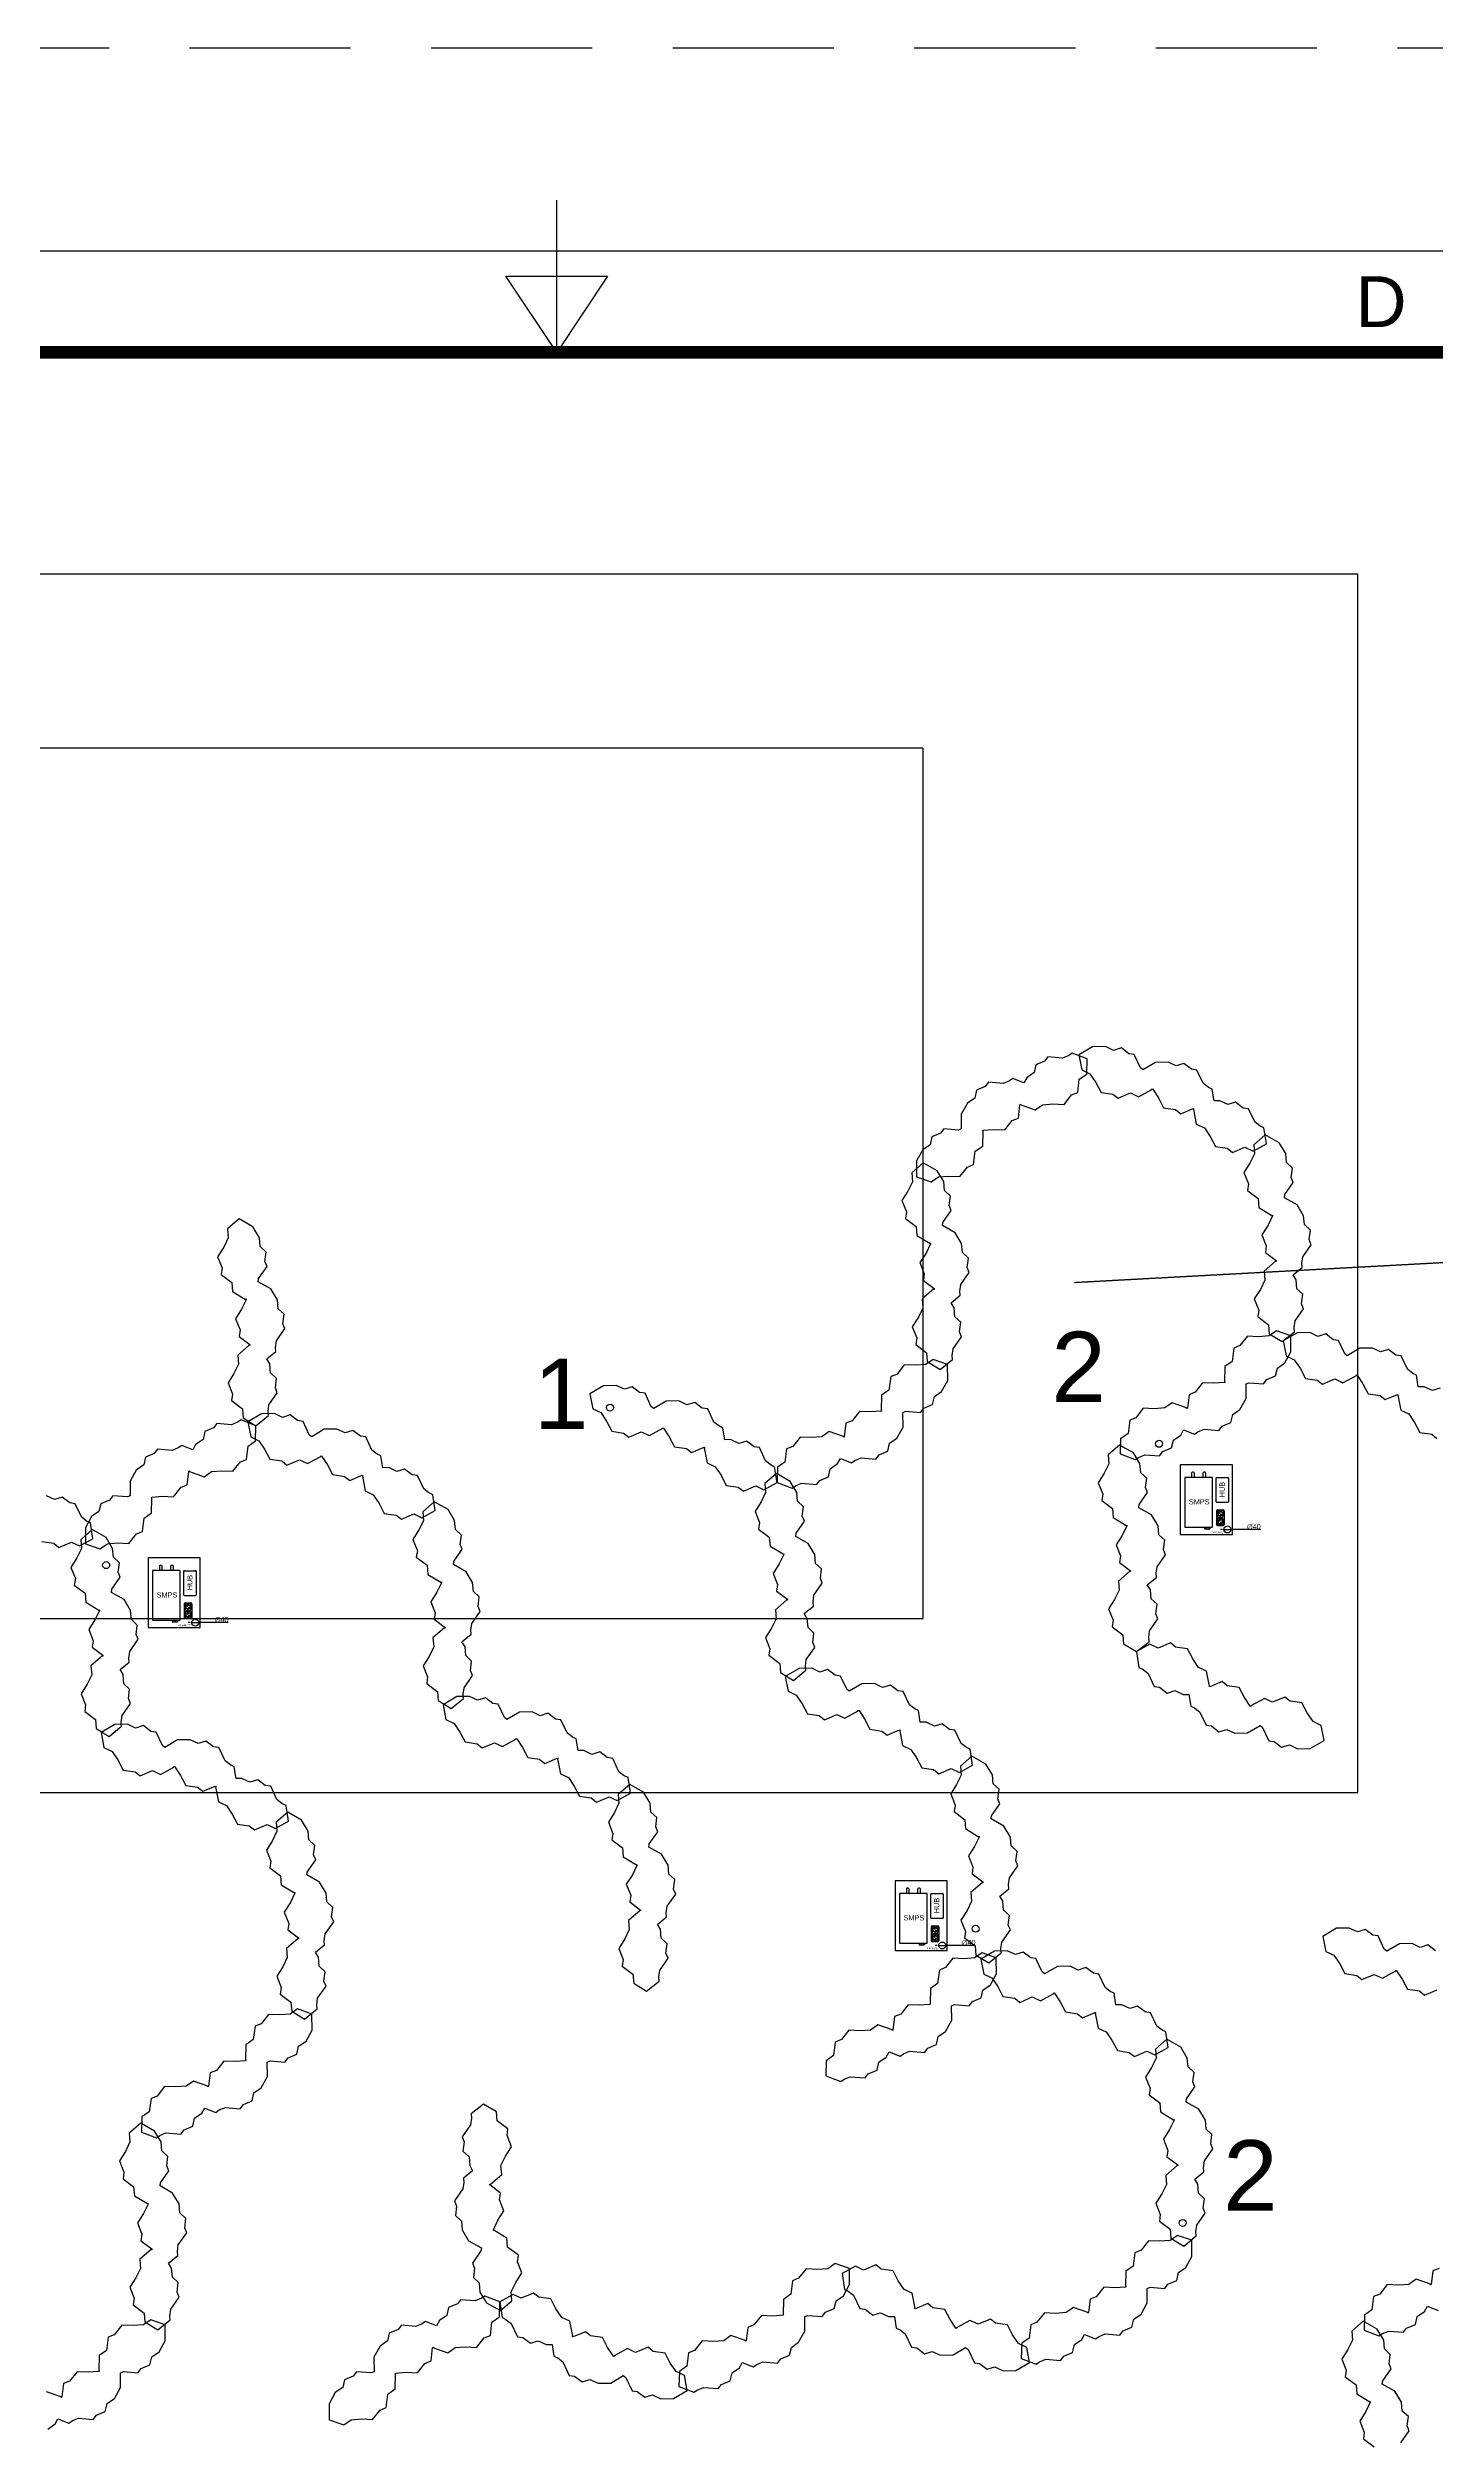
# Model space of a CAD drawing. Header units: millimetres. Extents: x -9372 to 300256, y -58520 to 166772.
# Drawn here: x 19403 to 27378, y 63398 to 77142 of the extents above; entities that cross this region are included whole.
import ezdxf
from ezdxf.enums import TextEntityAlignment as Align

# ---------------------------------------------------------------- set-up
doc = ezdxf.new("R2010")
doc.units = ezdxf.units.MM
doc.linetypes.add('HIDDEN', pattern=[9.525, 6.35, -3.175])
doc.linetypes.add('HIDDEN2', pattern=[0.1875, 0.125, -0.0625])
for name, color, linetype in [('2-몰탈', 9, 'Continuous'), ('Cont_07', 7, 'Continuous'), ('Cont_08', 7, 'Continuous'), ('Cont_1_1', 7, 'Continuous'), ('Layout01', 3, 'Continuous'), ('SMPS 박스', 7, 'Continuous'), ('타공홀', 1, 'Continuous')]:
    doc.layers.add(name, color=color, linetype=linetype)
doc.layers.add('Outline01', color=5, linetype='HIDDEN', plot=False)
doc.styles.add('AW01', font='GulimChe.ttf')
doc.styles.get("Standard").update_dxf_attribs({"font": 'ARIAL.TTF'})
doc.dimstyles.new('ARTware', dxfattribs={"dimtxt": 30, "dimasz": 10, "dimexe": 1.25, "dimexo": 10, "dimtad": 1, "dimtxsty": 'Standard', "dimcen": 2.5, "dimclrt": 1, "dimadec": 0, "dimazin": 0, "dimtfac": 1, "dimtmove": 0, "dimatfit": 3, "dimfxl": 1, "dimarcsym": 0})

# ---------------------------------------------------------------- blocks, each defined once
blk = doc.blocks.new('TEMPLATE_AW_A3_04')
at = {"layer": 'Layout01'}
for p, q in [((214.5, 285), (214.5, 291)), ((15.5, 289), (413.5, 289))]:
    blk.add_line(p, q, dxfattribs=at)
blk.add_lwpolyline([(216.5, 288), (214.5, 285), (212.5, 288)], close=True, dxfattribs=at)
at = {"layer": 'Layout01', "const_width": 0.5}
blk.add_lwpolyline([(19.5, 285), (409.5, 285), (409.5, 12), (19.5, 12)], close=True, dxfattribs=at)
at = {"layer": 'Outline01'}
blk.add_lwpolyline([(0, 297), (420, 297), (420, 0), (0, 0)], close=True, dxfattribs=at)
at = {"layer": 'Layout01'}
blk.add_text('D', height=2, dxfattribs=at).set_placement((247, 287), align=Align.MIDDLE_CENTER)
at = {"layer": 'Layout01', "color": 2, "style": 'AW01', "width": 0.8}
for tag, p in [('DWG_DATE', (303.5, 37)), ('CHECKED_DATE', (303.5, 28)), ('APPROVED_DATE', (303.5, 19))]:
    blk.add_attdef(tag, text='', height=1.8, dxfattribs=at).set_placement(p, align=Align.MIDDLE_RIGHT)
at = {"layer": 'Layout01', "color": 2, "style": 'AW01'}
for tag, height, p in [('PROJECT1', 2.5, (382, 36)), ('PROJECT2', 2.5, (382, 33)), ('TITLE1', 2.5, (382, 27)), ('SCALE', 2.2, (349.5, 24)), ('TITLE2', 2.5, (382, 24)), ('REV', 2.2, (349.5, 15)), ('SHEET', 2.2, (404.5, 15))]:
    blk.add_attdef(tag, text='', height=height, dxfattribs=at).set_placement(p, align=Align.MIDDLE_CENTER)
for tag, height, p in [('DRAWN_NAME', 2.2, (276.5, 33)), ('CHECKED_NAME', 2.2, (276.5, 24)), ('CUSTOMER', 2.2, (306.5, 24)), ('APPROVED_NAME', 2.2, (276.5, 15)), ('DRAWING_NO', 2.5, (359.5, 15))]:
    blk.add_attdef(tag, text='', height=height, dxfattribs=at).set_placement(p, align=Align.MIDDLE_LEFT)
blk = doc.blocks.new('바닥')
at = {"layer": '2-몰탈', "color": 1, "linetype": 'HIDDEN2', "ltscale": 3}
blk.add_line((250655.5, -5354.4), (242793.2, -5779.6), dxfattribs=at)
at = {"layer": '2-몰탈', "color": 8, "linetype": 'HIDDEN2', "ltscale": 3}
for points in [[(244424.2, -8708.1), (244424.2, -1708.1), (232424.2, -1708.1), (232424.2, -8708.1)], [(241924.2, -7708.1), (241924.2, -2708.1), (234924.2, -2708.1), (234924.2, -7708.1)]]:
    blk.add_lwpolyline(points, close=True, dxfattribs=at)
blk = doc.blocks.new('*D6')
at = {"layer": 'Defpoints', "color": 0}
for p in [(-626, 14916), (-586, 14916)]:
    blk.add_point(p, dxfattribs=at)
at = {"layer": 'SMPS 박스', "color": 0, "lineweight": -2}
for p, q in [((-636, 14916), (-646, 14916)), ((-626, 14916), (-586, 14916)), ((-416, 14916), (-576, 14916))]:
    blk.add_line(p, q, dxfattribs=at)
at = {"layer": 'SMPS 박스', "color": 0}
for points in [[(-636, 14918), (-636, 14914), (-626, 14916)], [(-576, 14918), (-576, 14914), (-586, 14916)]]:
    blk.add_solid(points, dxfattribs=at)
at = {"layer": 'SMPS 박스', "color": 1, "insert": (-454, 14932), "char_height": 30, "attachment_point": 5, "rotation": 359.9745}
blk.add_mtext('∅40', dxfattribs=at)
blk = doc.blocks.new('SMPS 박스')
at = {"layer": 'SMPS 박스'}
for p, q in [((-673.286, 15209.107), (-673.286, 15077.259)), ((-668.286, 15214.107), (-603.459, 15214.107)), ((-598.459, 15077.259), (-598.459, 15209.107)), ((-668.588, 15023.482), (-668.588, 14944.543)), ((-668.286, 15072.259), (-603.459, 15072.259)), ((-663.588, 15028.482), (-630.403, 15028.482)), ((-663.588, 15020.482), (-663.588, 14992.013)), ((-658.588, 15025.482), (-635.403, 15025.482)), ((-658.588, 14987.013), (-635.403, 14987.013)), ((-658.588, 14981.013), (-635.403, 14981.013)), ((-630.403, 15020.482), (-630.403, 14992.013)), ((-625.403, 15023.482), (-625.403, 14944.543)), ((-737.842, 14929.539), (-737.842, 14920.447)), ((-737.842, 14929.539), (-707.842, 14929.539)), ((-737.842, 14920.447), (-707.842, 14920.447)), ((-727.842, 14929.539), (-727.842, 14920.447)), ((-717.842, 14929.539), (-717.842, 14920.447)), ((-707.842, 14929.539), (-707.842, 14920.447)), ((-663.588, 14976.013), (-663.588, 14947.543)), ((-663.588, 14939.543), (-630.403, 14939.543)), ((-658.588, 14942.543), (-635.403, 14942.543)), ((-630.403, 14976.013), (-630.403, 14947.543))]:
    blk.add_line(p, q, dxfattribs=at)
for points in [[(-877.107, 15287.055), (-877.107, 14887.055), (-577.107, 14887.055), (-577.107, 15287.055)], [(-851.49, 15214.539), (-851.49, 14929.539), (-691.49, 14929.539), (-691.49, 15214.539)]]:
    blk.add_lwpolyline(points, close=True, dxfattribs=at)
for points in [[(-804.954, 15246.593), (-802.478, 15246.593, -0.414213562), (-797.478, 15241.593), (-797.478, 15214.539), (-809.954, 15214.539), (-809.954, 15241.593, -0.414213562)], [(-737.724, 15246.593, -0.414213562), (-732.724, 15241.593), (-732.724, 15214.539), (-745.2, 15214.539), (-745.2, 15241.593, -0.414213562), (-740.2, 15246.593)]]:
    blk.add_lwpolyline(points, format="xyb", close=True, dxfattribs=at)
for centre, radius in [((-646.995, 15006.247), 13.266), ((-646.995, 15006.247), 12.266), ((-650.719, 15011.255), 2.279), ((-642.593, 15001.46), 2.279), ((-646.995, 14961.162), 13.266), ((-646.995, 14961.162), 12.266), ((-650.719, 14966.17), 2.279), ((-642.593, 14956.375), 2.279)]:
    blk.add_circle(centre, radius, dxfattribs=at)
at = {"layer": 'SMPS 박스', "color": 5}
blk.add_circle((-606.083, 14915.866), 20, dxfattribs=at)
at = {"layer": 'SMPS 박스'}
for centre, start, end in [((-668.286, 15209.107), 90, 180), ((-603.459, 15209.107), 0, 90), ((-668.286, 15077.259), 180, 270), ((-663.588, 15023.482), 90, 180), ((-658.588, 15020.482), 90, 180), ((-658.588, 14992.013), 180, 270), ((-658.588, 14976.013), 90, 180), ((-635.403, 15020.482), 0, 90), ((-635.403, 14992.013), 270, 0), ((-635.403, 14976.013), 0, 90), ((-630.403, 15023.482), 0, 90), ((-603.459, 15077.259), 270, 0), ((-663.588, 14944.543), 180, 270), ((-658.588, 14947.543), 180, 270), ((-635.403, 14947.543), 270, 0), ((-630.403, 14944.543), 270, 0)]:
    blk.add_arc(centre, 5, start, end, dxfattribs=at)
at = {"layer": 'SMPS 박스', "insert": (-652.063, 15101.222), "char_height": 30, "width": 7.09247, "attachment_point": 1, "rotation": 90}
blk.add_mtext('HUB', dxfattribs=at)
at = {"layer": 'SMPS 박스', "attachment_point": 1}
for s, insert, char_height, width in [('SMPS', (-827.79, 15089.919), 30, 7.09247), ('L', (-733.529, 14926.015), 2.5, 7.09247), ('N', (-723.529, 14926.015), 2.5, 7.09247), ('FG', (-714.981, 14926.015), 2.5, 7.09247), ('{\\C5;40 \\fISOCPEUR|b0|i0|c0|p34;%%C\\fArial|b0|i0|c0|p34; \\fGulim|b0|i0|c129|p50;타공홀}', (-702.386, 14904.943), 10, 131.77072)]:
    blk.add_mtext(s, dxfattribs=dict(at, insert=insert, char_height=char_height, width=width))
at = {"layer": 'SMPS 박스'}
dim = blk.add_diameter_dim_2p(p1=(-626.083, 14915.875), p2=(-586.083, 14915.857), dimstyle='ARTware', dxfattribs=at)
dim.commit()
dim.dimension.update_dxf_attribs({"geometry": '*D6', "text_midpoint": (-454.277, 14915.798), "dimtype": 131})

msp = doc.modelspace()

# ---------------------------------------------------------------- linework, layer by layer
at = {"layer": 'Cont_07', "color": 56}
for points in [[(26364, 69890), (26358, 69853), (26420, 69806), (26424, 69754), (26499, 69709), (26570, 69766), (26568, 69790), (26573, 69829), (26622, 69898), (26610, 69927), (26617, 69981), (26583, 70012), (26578, 70064), (26561, 70092), (26614, 70135), (26612, 70159), (26617, 70197), (26665, 70266), (26654, 70295), (26661, 70349), (26626, 70381), (26622, 70432), (26584, 70495), (26512, 70536), (26514, 70554), (26562, 70623), (26551, 70652), (26557, 70706), (26523, 70738), (26519, 70789), (26481, 70851), (26401, 70897), (26335, 70839), (26339, 70788), (26313, 70734), (26279, 70680), (26304, 70615), (26299, 70578), (26360, 70531), (26365, 70480), (26439, 70434), (26442, 70436), (26443, 70431), (26417, 70378), (26382, 70323), (26407, 70259), (26402, 70221), (26464, 70175), (26464, 70169), (26461, 70171), (26395, 70114), (26399, 70063), (26373, 70009), (26338, 69954)], [(25657, 69272), (25622, 69258), (25613, 69181), (25570, 69151), (25568, 69064), (25654, 69031), (25673, 69044), (25709, 69059), (25793, 69052), (25812, 69077), (25862, 69098), (25873, 69143), (25915, 69172), (25931, 69202), (25995, 69178), (26014, 69191), (26050, 69206), (26134, 69199), (26153, 69223), (26203, 69244), (26214, 69290), (26256, 69319), (26291, 69383), (26291, 69467), (26307, 69473), (26391, 69466), (26410, 69491), (26461, 69512), (26471, 69557), (26513, 69587), (26549, 69651), (26548, 69742), (26465, 69771), (26423, 69742), (26363, 69737), (26299, 69740), (26256, 69686), (26220, 69672), (26211, 69595), (26168, 69566), (26166, 69478), (26170, 69477), (26166, 69474), (26106, 69470), (26041, 69472), (25999, 69418), (25963, 69404), (25954, 69327), (25949, 69324), (25949, 69328), (25867, 69357), (25824, 69328), (25765, 69323), (25700, 69326)], [(25526, 68109), (25521, 68071), (25582, 68025), (25587, 67973), (25661, 67928), (25733, 67985), (25731, 68009), (25736, 68047), (25784, 68117), (25772, 68145), (25779, 68200), (25745, 68231), (25741, 68283), (25723, 68311), (25776, 68354), (25774, 68378), (25780, 68416), (25828, 68485), (25816, 68514), (25823, 68568), (25789, 68600), (25785, 68651), (25747, 68714), (25674, 68755), (25676, 68773), (25725, 68842), (25713, 68871), (25720, 68925), (25686, 68956), (25681, 69008), (25644, 69070), (25564, 69115), (25498, 69058), (25502, 69007), (25476, 68953), (25441, 68898), (25467, 68834), (25461, 68797), (25523, 68750), (25527, 68699), (25602, 68653), (25605, 68655), (25605, 68650), (25579, 68596), (25544, 68542), (25570, 68478), (25564, 68440), (25626, 68393), (25626, 68388), (25623, 68390), (25557, 68333), (25561, 68282), (25535, 68228), (25501, 68173)], [(25886, 67954), (25856, 67978), (25785, 67948), (25738, 67970), (25661, 67928), (25675, 67837), (25697, 67827), (25728, 67803), (25763, 67727), (25794, 67723), (25838, 67690), (25882, 67704), (25929, 67681), (25962, 67682), (25973, 67615), (25994, 67605), (26025, 67581), (26061, 67505), (26092, 67501), (26135, 67467), (26180, 67481), (26226, 67459), (26299, 67461), (26371, 67503), (26385, 67492), (26421, 67416), (26452, 67412), (26495, 67379), (26540, 67392), (26587, 67370), (26659, 67372), (26739, 67418), (26722, 67504), (26676, 67526), (26642, 67576), (26612, 67633), (26544, 67643), (26514, 67667), (26443, 67637), (26396, 67659), (26319, 67617), (26320, 67613), (26315, 67615), (26281, 67665), (26252, 67722), (26183, 67732), (26153, 67756), (26082, 67726), (26078, 67728), (26081, 67729), (26064, 67815), (26018, 67837), (25984, 67887), (25954, 67944)]]:
    msp.add_lwpolyline(points, close=True, dxfattribs=at)
at = {"layer": 'Cont_07', "color": 55}
for points in [[(24398, 69730), (24392, 69692), (24454, 69645), (24458, 69594), (24533, 69549), (24604, 69606), (24602, 69630), (24608, 69668), (24656, 69737), (24644, 69766), (24651, 69820), (24617, 69852), (24613, 69903), (24595, 69932), (24648, 69975), (24646, 69998), (24651, 70037), (24700, 70106), (24688, 70135), (24695, 70189), (24660, 70221), (24656, 70272), (24618, 70334), (24546, 70376), (24548, 70393), (24596, 70463), (24585, 70491), (24592, 70545), (24557, 70577), (24553, 70629), (24515, 70691), (24435, 70736), (24369, 70679), (24373, 70628), (24347, 70574), (24313, 70519), (24338, 70455), (24333, 70417), (24394, 70371), (24399, 70319), (24473, 70274), (24476, 70276), (24477, 70271), (24451, 70217), (24416, 70163), (24441, 70099), (24436, 70061), (24498, 70014), (24498, 70009), (24495, 70011), (24429, 69954), (24433, 69902), (24407, 69849), (24372, 69794)], [(23685, 69107), (23650, 69093), (23640, 69016), (23598, 68987), (23596, 68900), (23681, 68867), (23701, 68880), (23736, 68895), (23821, 68888), (23840, 68912), (23890, 68933), (23900, 68979), (23943, 69008), (23959, 69038), (24022, 69013), (24042, 69027), (24078, 69041), (24162, 69034), (24181, 69059), (24231, 69080), (24241, 69125), (24284, 69155), (24319, 69218), (24318, 69302), (24335, 69309), (24419, 69302), (24438, 69326), (24488, 69347), (24499, 69393), (24541, 69422), (24576, 69486), (24575, 69578), (24493, 69607), (24450, 69577), (24391, 69573), (24326, 69576), (24283, 69521), (24248, 69508), (24238, 69431), (24196, 69401), (24194, 69314), (24197, 69312), (24193, 69310), (24133, 69305), (24069, 69308), (24026, 69254), (23991, 69240), (23981, 69163), (23977, 69160), (23977, 69164), (23894, 69192), (23852, 69163), (23792, 69159), (23728, 69161)], [(23371, 68873), (23401, 68850), (23472, 68880), (23519, 68858), (23596, 68900), (23581, 68990), (23560, 69000), (23529, 69024), (23493, 69101), (23463, 69105), (23419, 69138), (23375, 69124), (23328, 69146), (23294, 69145), (23284, 69212), (23263, 69223), (23232, 69246), (23196, 69323), (23165, 69327), (23122, 69360), (23077, 69346), (23031, 69368), (22958, 69367), (22886, 69324), (22871, 69335), (22836, 69412), (22805, 69416), (22761, 69449), (22717, 69435), (22670, 69457), (22597, 69456), (22518, 69409), (22535, 69323), (22581, 69301), (22615, 69252), (22645, 69194), (22713, 69184), (22743, 69161), (22814, 69191), (22861, 69169), (22938, 69211), (22937, 69214), (22942, 69212), (22975, 69163), (23005, 69105), (23074, 69095), (23103, 69072), (23175, 69102), (23179, 69100), (23176, 69098), (23193, 69012), (23239, 68990), (23273, 68941), (23303, 68883)]]:
    msp.add_lwpolyline(points, close=True, dxfattribs=at)
at = {"layer": 'Cont_07', "color": 51}
for points in [[(20464, 69407), (20459, 69370), (20521, 69323), (20525, 69272), (20599, 69226), (20671, 69284), (20669, 69307), (20674, 69346), (20722, 69415), (20711, 69444), (20718, 69498), (20683, 69530), (20679, 69581), (20662, 69610), (20714, 69652), (20712, 69676), (20718, 69714), (20766, 69784), (20754, 69812), (20761, 69867), (20727, 69898), (20723, 69950), (20685, 70012), (20612, 70053), (20614, 70071), (20663, 70140), (20651, 70169), (20658, 70223), (20624, 70255), (20619, 70306), (20582, 70369), (20502, 70414), (20436, 70357), (20440, 70305), (20414, 70251), (20379, 70197), (20405, 70133), (20399, 70095), (20461, 70048), (20465, 69997), (20540, 69951), (20543, 69954), (20543, 69949), (20517, 69895), (20482, 69840), (20508, 69776), (20502, 69738), (20564, 69692), (20565, 69687), (20561, 69689), (20495, 69631), (20499, 69580), (20473, 69526), (20439, 69472)], [(20510, 69018), (20545, 69032), (20555, 69109), (20597, 69139), (20599, 69226), (20514, 69259), (20494, 69246), (20459, 69231), (20374, 69238), (20355, 69214), (20305, 69193), (20295, 69147), (20252, 69118), (20236, 69088), (20173, 69113), (20153, 69099), (20117, 69084), (20033, 69092), (20014, 69067), (19964, 69046), (19954, 69001), (19911, 68971), (19876, 68907), (19877, 68824), (19860, 68817), (19776, 68824), (19757, 68799), (19707, 68778), (19696, 68733), (19654, 68704), (19619, 68640), (19620, 68548), (19702, 68519), (19745, 68548), (19804, 68553), (19869, 68550), (19912, 68604), (19947, 68618), (19957, 68695), (19999, 68725), (20001, 68812), (19998, 68813), (20002, 68816), (20061, 68821), (20126, 68818), (20169, 68872), (20204, 68886), (20214, 68963), (20218, 68966), (20218, 68962), (20301, 68933), (20343, 68963), (20403, 68967), (20467, 68964)]]:
    msp.add_lwpolyline(points, close=True, dxfattribs=at)
at = {"layer": 'Cont_07', "color": 52}
for points in [[(21405, 68712), (21435, 68689), (21507, 68719), (21553, 68697), (21630, 68739), (21616, 68829), (21594, 68840), (21564, 68863), (21528, 68940), (21497, 68944), (21454, 68977), (21409, 68963), (21363, 68985), (21329, 68984), (21318, 69052), (21297, 69062), (21266, 69085), (21230, 69162), (21200, 69166), (21156, 69199), (21112, 69185), (21065, 69207), (20992, 69206), (20920, 69163), (20906, 69174), (20870, 69251), (20839, 69255), (20796, 69288), (20751, 69274), (20705, 69296), (20632, 69295), (20553, 69248), (20569, 69162), (20616, 69140), (20649, 69091), (20679, 69033), (20748, 69024), (20777, 69000), (20849, 69030), (20895, 69008), (20972, 69050), (20972, 69053), (20976, 69051), (21010, 69002), (21040, 68945), (21108, 68935), (21138, 68911), (21209, 68941), (21214, 68939), (21211, 68937), (21227, 68851), (21274, 68829), (21307, 68780), (21337, 68722)], [(21586, 67783), (21581, 67745), (21642, 67698), (21647, 67647), (21721, 67601), (21793, 67659), (21791, 67683), (21796, 67721), (21844, 67790), (21832, 67819), (21839, 67873), (21805, 67905), (21801, 67956), (21783, 67985), (21836, 68028), (21834, 68051), (21840, 68090), (21888, 68159), (21876, 68188), (21883, 68242), (21849, 68273), (21845, 68325), (21807, 68387), (21734, 68428), (21736, 68446), (21785, 68516), (21773, 68544), (21780, 68598), (21746, 68630), (21741, 68681), (21704, 68744), (21624, 68789), (21558, 68732), (21562, 68680), (21536, 68627), (21501, 68572), (21527, 68508), (21521, 68470), (21583, 68424), (21587, 68372), (21662, 68327), (21665, 68329), (21665, 68324), (21639, 68270), (21604, 68215), (21630, 68151), (21624, 68114), (21686, 68067), (21686, 68062), (21683, 68064), (21617, 68007), (21621, 67955), (21595, 67901), (21561, 67847)], [(22527, 67088), (22557, 67064), (22629, 67094), (22675, 67072), (22752, 67114), (22738, 67205), (22716, 67215), (22686, 67238), (22650, 67315), (22619, 67319), (22576, 67352), (22531, 67338), (22485, 67360), (22451, 67360), (22440, 67427), (22419, 67437), (22388, 67461), (22352, 67537), (22322, 67541), (22278, 67574), (22234, 67560), (22187, 67583), (22114, 67581), (22042, 67539), (22028, 67550), (21992, 67626), (21961, 67630), (21918, 67663), (21873, 67649), (21827, 67671), (21754, 67670), (21675, 67623), (21691, 67538), (21738, 67515), (21771, 67466), (21801, 67409), (21870, 67399), (21899, 67375), (21971, 67405), (22017, 67383), (22094, 67425), (22094, 67429), (22098, 67427), (22132, 67377), (22162, 67320), (22230, 67310), (22260, 67286), (22331, 67316), (22336, 67314), (22333, 67312), (22349, 67226), (22396, 67204), (22429, 67155), (22459, 67098)], [(22710, 66159), (22704, 66121), (22766, 66075), (22771, 66023), (22845, 65978), (22917, 66035), (22915, 66059), (22920, 66097), (22968, 66167), (22956, 66195), (22963, 66250), (22929, 66281), (22925, 66333), (22907, 66361), (22960, 66404), (22958, 66428), (22963, 66466), (23012, 66535), (23000, 66564), (23007, 66618), (22973, 66650), (22968, 66701), (22931, 66764), (22858, 66805), (22860, 66823), (22909, 66892), (22897, 66921), (22904, 66975), (22870, 67006), (22865, 67058), (22828, 67120), (22748, 67165), (22682, 67108), (22686, 67057), (22660, 67003), (22625, 66948), (22651, 66884), (22645, 66847), (22707, 66800), (22711, 66749), (22786, 66703), (22789, 66705), (22789, 66700), (22763, 66646), (22728, 66592), (22754, 66528), (22748, 66490), (22810, 66443), (22810, 66438), (22807, 66440), (22741, 66383), (22745, 66332), (22719, 66278), (22685, 66223)]]:
    msp.add_lwpolyline(points, close=True, dxfattribs=at)
at = {"layer": 'Cont_07', "color": 54}
for points in [[(23554, 67945), (23548, 67907), (23610, 67860), (23614, 67809), (23689, 67763), (23760, 67821), (23758, 67845), (23763, 67883), (23812, 67952), (23800, 67981), (23807, 68035), (23773, 68067), (23768, 68118), (23751, 68147), (23804, 68190), (23802, 68213), (23807, 68252), (23855, 68321), (23844, 68350), (23851, 68404), (23816, 68435), (23812, 68487), (23774, 68549), (23702, 68590), (23704, 68608), (23752, 68678), (23740, 68706), (23747, 68760), (23713, 68792), (23709, 68843), (23671, 68906), (23591, 68951), (23525, 68894), (23529, 68842), (23503, 68789), (23469, 68734), (23494, 68670), (23489, 68632), (23550, 68586), (23555, 68534), (23629, 68489), (23632, 68491), (23633, 68486), (23607, 68432), (23572, 68377), (23597, 68313), (23592, 68276), (23654, 68229), (23654, 68224), (23651, 68226), (23585, 68169), (23589, 68117), (23563, 68063), (23528, 68009)], [(24495, 67250), (24525, 67226), (24596, 67256), (24643, 67234), (24719, 67276), (24705, 67367), (24684, 67377), (24653, 67400), (24617, 67477), (24587, 67481), (24543, 67514), (24499, 67500), (24452, 67522), (24418, 67522), (24408, 67589), (24386, 67599), (24356, 67623), (24320, 67699), (24289, 67703), (24246, 67736), (24201, 67722), (24155, 67745), (24082, 67743), (24010, 67701), (23995, 67712), (23959, 67788), (23929, 67792), (23885, 67825), (23841, 67811), (23794, 67833), (23721, 67832), (23642, 67785), (23659, 67700), (23705, 67677), (23739, 67628), (23769, 67571), (23837, 67561), (23867, 67537), (23938, 67567), (23985, 67545), (24062, 67587), (24061, 67591), (24066, 67589), (24099, 67539), (24129, 67482), (24197, 67472), (24227, 67448), (24299, 67478), (24303, 67476), (24300, 67474), (24316, 67388), (24363, 67366), (24397, 67317), (24427, 67260)], [(24678, 66321), (24672, 66283), (24734, 66237), (24738, 66185), (24813, 66140), (24884, 66197), (24882, 66221), (24887, 66259), (24936, 66329), (24924, 66357), (24931, 66412), (24897, 66443), (24892, 66495), (24875, 66523), (24928, 66566), (24926, 66590), (24931, 66628), (24979, 66697), (24968, 66726), (24975, 66780), (24940, 66812), (24936, 66863), (24898, 66926), (24825, 66967), (24828, 66985), (24876, 67054), (24864, 67083), (24871, 67137), (24837, 67168), (24833, 67220), (24795, 67282), (24715, 67327), (24649, 67270), (24653, 67219), (24627, 67165), (24593, 67111), (24618, 67046), (24612, 67009), (24674, 66962), (24679, 66911), (24753, 66865), (24756, 66867), (24756, 66862), (24730, 66808), (24696, 66754), (24721, 66690), (24716, 66652), (24778, 66605), (24778, 66600), (24775, 66602), (24709, 66545), (24713, 66494), (24687, 66440), (24652, 66385)], [(23965, 65699), (23929, 65685), (23920, 65608), (23878, 65578), (23875, 65491), (23961, 65458), (23980, 65471), (24016, 65486), (24101, 65479), (24119, 65503), (24170, 65524), (24180, 65570), (24222, 65599), (24239, 65629), (24302, 65604), (24322, 65618), (24357, 65633), (24442, 65625), (24461, 65650), (24511, 65671), (24521, 65717), (24564, 65746), (24599, 65810), (24598, 65894), (24615, 65900), (24699, 65893), (24718, 65918), (24768, 65939), (24778, 65984), (24821, 66014), (24856, 66077), (24855, 66169), (24773, 66198), (24730, 66169), (24671, 66164), (24606, 66167), (24563, 66113), (24528, 66099), (24518, 66022), (24476, 65993), (24474, 65905), (24477, 65904), (24473, 65901), (24413, 65897), (24349, 65899), (24306, 65845), (24270, 65831), (24261, 65754), (24257, 65751), (24257, 65755), (24174, 65784), (24132, 65754), (24072, 65750), (24008, 65753)], [(25619, 65626), (25649, 65602), (25720, 65633), (25767, 65611), (25843, 65653), (25829, 65743), (25808, 65753), (25777, 65777), (25741, 65853), (25711, 65858), (25667, 65891), (25623, 65877), (25576, 65899), (25542, 65898), (25532, 65965), (25510, 65975), (25480, 65999), (25444, 66076), (25413, 66080), (25370, 66113), (25325, 66099), (25279, 66121), (25206, 66120), (25133, 66077), (25119, 66088), (25083, 66165), (25053, 66169), (25009, 66202), (24965, 66188), (24918, 66210), (24845, 66208), (24766, 66162), (24783, 66076), (24829, 66054), (24863, 66005), (24893, 65947), (24961, 65937), (24991, 65913), (25062, 65944), (25109, 65922), (25186, 65964), (25185, 65967), (25190, 65965), (25223, 65916), (25253, 65858), (25321, 65848), (25351, 65825), (25423, 65855), (25427, 65853), (25424, 65851), (25440, 65765), (25487, 65743), (25521, 65693), (25551, 65636)], [(25798, 64695), (25793, 64657), (25854, 64610), (25859, 64559), (25933, 64513), (26005, 64571), (26003, 64595), (26008, 64633), (26056, 64702), (26045, 64731), (26052, 64785), (26017, 64817), (26013, 64868), (25996, 64897), (26048, 64940), (26046, 64963), (26052, 65002), (26100, 65071), (26088, 65100), (26095, 65154), (26061, 65185), (26057, 65237), (26019, 65299), (25946, 65340), (25948, 65358), (25997, 65428), (25985, 65456), (25992, 65510), (25958, 65542), (25953, 65593), (25916, 65656), (25836, 65701), (25770, 65644), (25774, 65592), (25748, 65539), (25713, 65484), (25739, 65420), (25733, 65382), (25795, 65336), (25799, 65284), (25874, 65239), (25877, 65241), (25877, 65236), (25851, 65182), (25816, 65127), (25842, 65063), (25836, 65026), (25898, 64979), (25899, 64974), (25895, 64976), (25829, 64919), (25833, 64867), (25807, 64813), (25773, 64759)]]:
    msp.add_lwpolyline(points, close=True, dxfattribs=at)
at = {"layer": 'Cont_07', "color": 51}
msp.add_lwpolyline([(19369, 68561), (19437, 68551), (19467, 68527), (19539, 68557), (19585, 68535), (19662, 68577), (19648, 68668), (19626, 68678), (19596, 68702), (19560, 68778), (19529, 68782), (19486, 68815), (19441, 68802), (19395, 68824)], dxfattribs=at)
at = {"layer": 'Cont_07', "color": 50}
for points in [[(19620, 67622), (19615, 67585), (19676, 67538), (19681, 67487), (19755, 67441), (19827, 67499), (19825, 67522), (19830, 67561), (19878, 67630), (19866, 67659), (19873, 67713), (19839, 67744), (19835, 67796), (19818, 67825), (19870, 67867), (19868, 67891), (19874, 67929), (19922, 67999), (19910, 68027), (19917, 68081), (19883, 68113), (19879, 68164), (19841, 68227), (19768, 68268), (19770, 68286), (19819, 68355), (19807, 68384), (19814, 68438), (19780, 68470), (19775, 68521), (19738, 68583), (19658, 68629), (19592, 68571), (19596, 68520), (19570, 68466), (19535, 68412), (19561, 68348), (19555, 68310), (19617, 68263), (19621, 68212), (19696, 68166), (19699, 68169), (19699, 68163), (19673, 68110), (19638, 68055), (19664, 67991), (19658, 67953), (19720, 67907), (19721, 67902), (19717, 67903), (19651, 67846), (19655, 67795), (19629, 67741), (19595, 67686)], [(20561, 66927), (20591, 66904), (20663, 66934), (20709, 66912), (20786, 66954), (20772, 67044), (20750, 67054), (20720, 67078), (20684, 67155), (20653, 67159), (20610, 67192), (20565, 67178), (20519, 67200), (20485, 67199), (20474, 67266), (20453, 67277), (20422, 67300), (20386, 67377), (20356, 67381), (20312, 67414), (20268, 67400), (20221, 67422), (20148, 67421), (20076, 67378), (20062, 67389), (20026, 67466), (19995, 67470), (19952, 67503), (19907, 67489), (19861, 67511), (19788, 67510), (19709, 67463), (19725, 67377), (19772, 67355), (19805, 67306), (19835, 67248), (19904, 67238), (19933, 67215), (20005, 67245), (20051, 67223), (20128, 67265), (20128, 67268), (20132, 67266), (20166, 67217), (20196, 67159), (20264, 67149), (20294, 67126), (20365, 67156), (20370, 67154), (20367, 67152), (20383, 67066), (20430, 67044), (20463, 66995), (20493, 66937)], [(20744, 65999), (20738, 65961), (20800, 65914), (20805, 65863), (20879, 65817), (20951, 65875), (20949, 65899), (20954, 65937), (21002, 66006), (20990, 66035), (20997, 66089), (20963, 66121), (20959, 66172), (20941, 66201), (20994, 66244), (20992, 66267), (20997, 66306), (21046, 66375), (21034, 66404), (21041, 66458), (21007, 66490), (21003, 66541), (20965, 66603), (20892, 66645), (20894, 66662), (20943, 66732), (20931, 66760), (20938, 66814), (20904, 66846), (20899, 66897), (20862, 66960), (20782, 67005), (20716, 66948), (20720, 66897), (20694, 66843), (20659, 66788), (20685, 66724), (20679, 66686), (20741, 66640), (20745, 66588), (20820, 66543), (20823, 66545), (20823, 66540), (20797, 66486), (20762, 66432), (20788, 66367), (20782, 66330), (20844, 66283), (20844, 66278), (20841, 66280), (20775, 66223), (20779, 66171), (20753, 66117), (20719, 66063)], [(20031, 65375), (19996, 65361), (19986, 65284), (19944, 65255), (19942, 65168), (20027, 65135), (20047, 65148), (20082, 65163), (20167, 65156), (20186, 65180), (20236, 65201), (20246, 65247), (20289, 65276), (20305, 65306), (20368, 65281), (20388, 65295), (20424, 65309), (20508, 65302), (20527, 65327), (20577, 65348), (20587, 65393), (20630, 65423), (20665, 65487), (20664, 65570), (20681, 65577), (20765, 65570), (20784, 65594), (20834, 65615), (20844, 65661), (20887, 65690), (20922, 65754), (20921, 65846), (20839, 65875), (20796, 65845), (20737, 65841), (20672, 65844), (20629, 65790), (20594, 65776), (20584, 65699), (20542, 65669), (20540, 65582), (20543, 65581), (20539, 65578), (20479, 65573), (20415, 65576), (20372, 65522), (20337, 65508), (20327, 65431), (20323, 65428), (20323, 65432), (20240, 65461), (20198, 65431), (20138, 65427), (20074, 65430)]]:
    msp.add_lwpolyline(points, close=True, dxfattribs=at)
at = {"layer": 'Cont_07', "color": 53}
for points in [[(22043, 65148), (22048, 65186), (21986, 65232), (21982, 65284), (21907, 65329), (21836, 65272), (21838, 65248), (21833, 65210), (21784, 65140), (21796, 65112), (21789, 65058), (21824, 65026), (21828, 64975), (21845, 64946), (21792, 64903), (21794, 64879), (21789, 64841), (21741, 64772), (21753, 64743), (21746, 64689), (21780, 64657), (21784, 64606), (21822, 64544), (21895, 64502), (21892, 64485), (21844, 64415), (21856, 64387), (21849, 64332), (21883, 64301), (21887, 64249), (21925, 64187), (22005, 64142), (22071, 64199), (22067, 64250), (22093, 64304), (22128, 64359), (22102, 64423), (22108, 64461), (22046, 64507), (22042, 64559), (21967, 64604), (21964, 64602), (21964, 64607), (21990, 64661), (22024, 64715), (21999, 64779), (22005, 64817), (21943, 64864), (21942, 64869), (21945, 64867), (22012, 64924), (22007, 64976), (22033, 65029), (22068, 65084)], [(25089, 64075), (25053, 64061), (25044, 63984), (25002, 63955), (24999, 63867), (25085, 63834), (25104, 63848), (25140, 63863), (25224, 63855), (25243, 63880), (25294, 63901), (25304, 63947), (25346, 63976), (25363, 64005), (25426, 63981), (25446, 63994), (25481, 64009), (25566, 64002), (25584, 64026), (25635, 64047), (25645, 64093), (25687, 64122), (25723, 64186), (25722, 64270), (25739, 64277), (25823, 64270), (25842, 64294), (25892, 64315), (25902, 64361), (25945, 64390), (25980, 64454), (25979, 64546), (25896, 64574), (25854, 64545), (25794, 64541), (25730, 64543), (25687, 64489), (25652, 64475), (25642, 64398), (25600, 64369), (25598, 64282), (25601, 64280), (25597, 64277), (25537, 64273), (25473, 64276), (25430, 64222), (25394, 64208), (25385, 64131), (25381, 64128), (25381, 64131), (25298, 64160), (25256, 64131), (25196, 64126), (25132, 64129)], [(23121, 63913), (23085, 63900), (23076, 63823), (23034, 63793), (23031, 63706), (23117, 63673), (23136, 63686), (23172, 63701), (23256, 63694), (23275, 63718), (23326, 63739), (23336, 63785), (23378, 63814), (23395, 63844), (23458, 63819), (23478, 63833), (23513, 63848), (23598, 63840), (23616, 63865), (23667, 63886), (23677, 63931), (23719, 63961), (23755, 64025), (23754, 64108), (23771, 64115), (23855, 64108), (23874, 64133), (23924, 64154), (23934, 64199), (23977, 64228), (24012, 64292), (24011, 64384), (23928, 64413), (23886, 64383), (23826, 64379), (23762, 64382), (23719, 64328), (23684, 64314), (23674, 64237), (23632, 64207), (23630, 64120), (23633, 64119), (23629, 64116), (23569, 64111), (23505, 64114), (23462, 64060), (23426, 64046), (23417, 63969), (23413, 63966), (23413, 63970), (23330, 63999), (23288, 63969), (23228, 63965), (23164, 63968)], [(24193, 64381), (24163, 64405), (24092, 64375), (24046, 64397), (23969, 64355), (23983, 64264), (24004, 64254), (24035, 64230), (24071, 64154), (24102, 64150), (24145, 64117), (24190, 64130), (24236, 64108), (24270, 64109), (24280, 64042), (24302, 64032), (24332, 64008), (24368, 63932), (24399, 63928), (24442, 63894), (24487, 63908), (24534, 63886), (24607, 63888), (24679, 63930), (24693, 63919), (24729, 63843), (24759, 63839), (24803, 63805), (24847, 63819), (24894, 63797), (24967, 63799), (25046, 63845), (25030, 63931), (24983, 63953), (24949, 64003), (24919, 64060), (24851, 64070), (24821, 64094), (24750, 64064), (24703, 64086), (24627, 64044), (24627, 64040), (24623, 64042), (24589, 64092), (24559, 64149), (24491, 64159), (24461, 64183), (24390, 64152), (24385, 64155), (24388, 64156), (24372, 64242), (24325, 64264), (24291, 64314), (24262, 64371)], [(21911, 63985), (21947, 63999), (21956, 64076), (21999, 64106), (22001, 64193), (21915, 64226), (21896, 64213), (21860, 64198), (21776, 64205), (21757, 64181), (21706, 64160), (21696, 64114), (21654, 64085), (21637, 64055), (21574, 64080), (21555, 64066), (21519, 64051), (21435, 64059), (21416, 64034), (21365, 64013), (21355, 63968), (21313, 63938), (21277, 63874), (21278, 63791), (21262, 63784), (21177, 63791), (21158, 63766), (21108, 63745), (21098, 63700), (21055, 63671), (21020, 63607), (21021, 63515), (21104, 63486), (21146, 63515), (21206, 63520), (21270, 63517), (21313, 63571), (21348, 63585), (21358, 63662), (21400, 63692), (21402, 63779), (21399, 63780), (21403, 63783), (21463, 63788), (21527, 63785), (21570, 63839), (21606, 63853), (21615, 63930), (21619, 63933), (21619, 63929), (21702, 63900), (21744, 63930), (21804, 63934), (21868, 63931)], [(22225, 64219), (22195, 64243), (22124, 64213), (22078, 64235), (22001, 64193), (22015, 64103), (22036, 64092), (22067, 64069), (22103, 63992), (22134, 63988), (22177, 63955), (22222, 63969), (22268, 63947), (22302, 63947), (22312, 63880), (22334, 63870), (22364, 63847), (22400, 63770), (22431, 63766), (22474, 63733), (22519, 63747), (22566, 63725), (22639, 63726), (22711, 63769), (22725, 63758), (22761, 63681), (22791, 63677), (22835, 63644), (22879, 63658), (22926, 63636), (22999, 63637), (23078, 63684), (23062, 63770), (23015, 63792), (22981, 63841), (22951, 63898), (22883, 63908), (22853, 63932), (22782, 63902), (22735, 63924), (22659, 63882), (22659, 63879), (22655, 63881), (22621, 63930), (22591, 63987), (22523, 63997), (22493, 64021), (22422, 63991), (22417, 63993), (22420, 63995), (22404, 64081), (22357, 64103), (22323, 64152), (22294, 64210)]]:
    msp.add_lwpolyline(points, close=True, dxfattribs=at)
at = {"layer": 'Cont_07', "color": 49}
msp.add_lwpolyline([(19900, 64213), (19894, 64175), (19956, 64128), (19960, 64077), (20035, 64031), (20106, 64089), (20104, 64113), (20109, 64151), (20158, 64220), (20146, 64249), (20153, 64303), (20119, 64335), (20114, 64386), (20097, 64415), (20150, 64458), (20148, 64481), (20153, 64520), (20201, 64589), (20190, 64618), (20197, 64672), (20162, 64704), (20158, 64755), (20120, 64817), (20048, 64859), (20050, 64876), (20098, 64946), (20086, 64974), (20093, 65028), (20059, 65060), (20055, 65111), (20017, 65174), (19937, 65219), (19871, 65162), (19875, 65111), (19849, 65057), (19815, 65002), (19840, 64938), (19835, 64900), (19896, 64854), (19901, 64802), (19975, 64757), (19978, 64759), (19979, 64754), (19953, 64700), (19918, 64646), (19943, 64581), (19938, 64544), (20000, 64497), (20000, 64492), (19997, 64494), (19931, 64437), (19935, 64385), (19909, 64331), (19874, 64277)], close=True, dxfattribs=at)
msp.add_lwpolyline([(19402, 63462), (19445, 63491), (19461, 63521), (19524, 63496), (19544, 63510), (19579, 63524), (19664, 63517), (19683, 63542), (19733, 63563), (19743, 63608), (19786, 63638), (19821, 63701), (19820, 63785), (19837, 63792), (19921, 63785), (19940, 63809), (19990, 63830), (20000, 63876), (20043, 63905), (20078, 63969), (20077, 64061), (19995, 64090), (19952, 64060), (19893, 64056), (19828, 64059), (19785, 64004), (19750, 63990), (19740, 63914), (19698, 63884), (19696, 63797), (19699, 63795), (19695, 63793), (19635, 63788), (19571, 63791), (19528, 63737), (19493, 63723), (19483, 63646), (19479, 63643), (19479, 63647), (19396, 63675)], dxfattribs=at)
at = {"layer": 'Cont_08', "color": 57}
msp.add_lwpolyline([(27406, 69442), (27362, 69428), (27315, 69450), (27281, 69449), (27271, 69516), (27250, 69526), (27219, 69550), (27183, 69627), (27152, 69631), (27109, 69664), (27064, 69650), (27018, 69672), (26945, 69671), (26873, 69628), (26858, 69639), (26823, 69716), (26792, 69720), (26749, 69753), (26704, 69739), (26657, 69761), (26584, 69759), (26505, 69713), (26522, 69627), (26568, 69605), (26602, 69556), (26632, 69498), (26700, 69488), (26730, 69465), (26801, 69495), (26848, 69473), (26925, 69515), (26924, 69518), (26929, 69516), (26962, 69467), (26992, 69409), (27061, 69399), (27090, 69376), (27162, 69406), (27166, 69404), (27163, 69402), (27180, 69316), (27226, 69294), (27260, 69245), (27290, 69187), (27358, 69177), (27388, 69153)], dxfattribs=at)
at = {"layer": 'Cont_08', "color": 62}
for points in [[(27400, 64384), (27365, 64370), (27355, 64293), (27351, 64290), (27351, 64294), (27269, 64323), (27226, 64293), (27167, 64289), (27102, 64292), (27059, 64237), (27024, 64224), (27014, 64147), (26972, 64117), (26970, 64030), (27055, 63997), (27075, 64010), (27111, 64025), (27195, 64018), (27214, 64042), (27264, 64063), (27274, 64109), (27317, 64138), (27333, 64168), (27396, 64143)], [(27180, 63382), (27228, 63451), (27217, 63480), (27224, 63534), (27189, 63565), (27185, 63617), (27147, 63679), (27074, 63720), (27077, 63738), (27125, 63808), (27113, 63836), (27120, 63890), (27086, 63922), (27082, 63973), (27044, 64036), (26964, 64081), (26898, 64024), (26902, 63972), (26876, 63919), (26842, 63864), (26867, 63800), (26861, 63762), (26923, 63716), (26928, 63664), (27002, 63619), (27005, 63621), (27005, 63616), (26979, 63562), (26945, 63507), (26970, 63443), (26965, 63406), (27027, 63359)]]:
    msp.add_lwpolyline(points, dxfattribs=at)
at = {"layer": 'Cont_1_1', "color": 250}
for points in [[(25287, 71126), (25323, 71140), (25332, 71217), (25375, 71246), (25377, 71334), (25291, 71367), (25272, 71353), (25236, 71338), (25152, 71346), (25133, 71321), (25083, 71300), (25072, 71255), (25030, 71225), (25014, 71196), (24950, 71220), (24931, 71207), (24895, 71192), (24811, 71199), (24792, 71175), (24741, 71154), (24731, 71108), (24689, 71079), (24654, 71015), (24654, 70931), (24638, 70924), (24554, 70931), (24535, 70907), (24484, 70886), (24474, 70840), (24432, 70811), (24396, 70747), (24397, 70655), (24480, 70627), (24522, 70656), (24582, 70660), (24646, 70658), (24689, 70712), (24725, 70726), (24734, 70803), (24777, 70832), (24779, 70919), (24775, 70921), (24779, 70924), (24839, 70928), (24904, 70925), (24946, 70979), (24982, 70993), (24991, 71070), (24995, 71073), (24996, 71070), (25078, 71041), (25121, 71070), (25180, 71075), (25245, 71072)], [(26183, 70820), (26213, 70796), (26284, 70827), (26331, 70804), (26408, 70846), (26393, 70937), (26372, 70947), (26341, 70971), (26305, 71047), (26275, 71051), (26231, 71085), (26187, 71071), (26140, 71093), (26107, 71092), (26096, 71159), (26075, 71169), (26044, 71193), (26008, 71269), (25977, 71274), (25934, 71307), (25889, 71293), (25843, 71315), (25770, 71313), (25698, 71271), (25684, 71282), (25648, 71358), (25617, 71362), (25574, 71396), (25529, 71382), (25482, 71404), (25409, 71402), (25330, 71356), (25347, 71270), (25393, 71248), (25427, 71198), (25457, 71141), (25525, 71131), (25555, 71107), (25626, 71138), (25673, 71116), (25750, 71157), (25749, 71161), (25754, 71159), (25787, 71109), (25817, 71052), (25886, 71042), (25915, 71018), (25987, 71049), (25991, 71046), (25988, 71045), (26005, 70959), (26051, 70937), (26085, 70887), (26115, 70830)]]:
    msp.add_lwpolyline(points, close=True, dxfattribs=at)

# ---------------------------------------------------------------- next in the draw order: block references
at = {"xscale": 145.8000000000175, "yscale": 145.7999999999956, "zscale": 145.8}
msp.add_blockref('TEMPLATE_AW_A3_04', (-8946, 33839), dxfattribs=at)

# ---------------------------------------------------------------- next in the draw order: linework, layer by layer
at = {"layer": 'Cont_08', "color": 60}
msp.add_lwpolyline([(27379, 66210), (27336, 66243), (27291, 66229), (27245, 66251), (27172, 66250), (27100, 66208), (27085, 66218), (27050, 66295), (27019, 66299), (26976, 66332), (26931, 66318), (26884, 66340), (26811, 66339), (26732, 66292), (26749, 66206), (26795, 66184), (26829, 66135), (26859, 66078), (26927, 66068), (26957, 66044), (27028, 66074), (27075, 66052), (27152, 66094), (27151, 66098), (27156, 66095), (27189, 66046), (27219, 65989), (27288, 65979), (27317, 65955), (27389, 65985)], dxfattribs=at)
at = {"layer": '타공홀', "color": 1}
for centre in [(22635, 69330), (25791, 69122), (19738, 68425), (24737, 66336), (25927, 64646)]:
    msp.add_circle(centre, 20, dxfattribs=at)

# ---------------------------------------------------------------- next in the draw order: block references
for name, p in [('바닥', (-217490, 75827)), ('SMPS 박스', (26790, 53714)), ('SMPS 박스', (20856, 53179)), ('SMPS 박스', (25150, 51324))]:
    msp.add_blockref(name, p)

# ---------------------------------------------------------------- next in the draw order: texts
for s, p in [('2', (25171, 69362)), ('1', (22196, 69208)), ('2', (26159, 64717))]:
    msp.add_text(s, height=404).set_placement(p)

doc.saveas('drawing.dxf')
